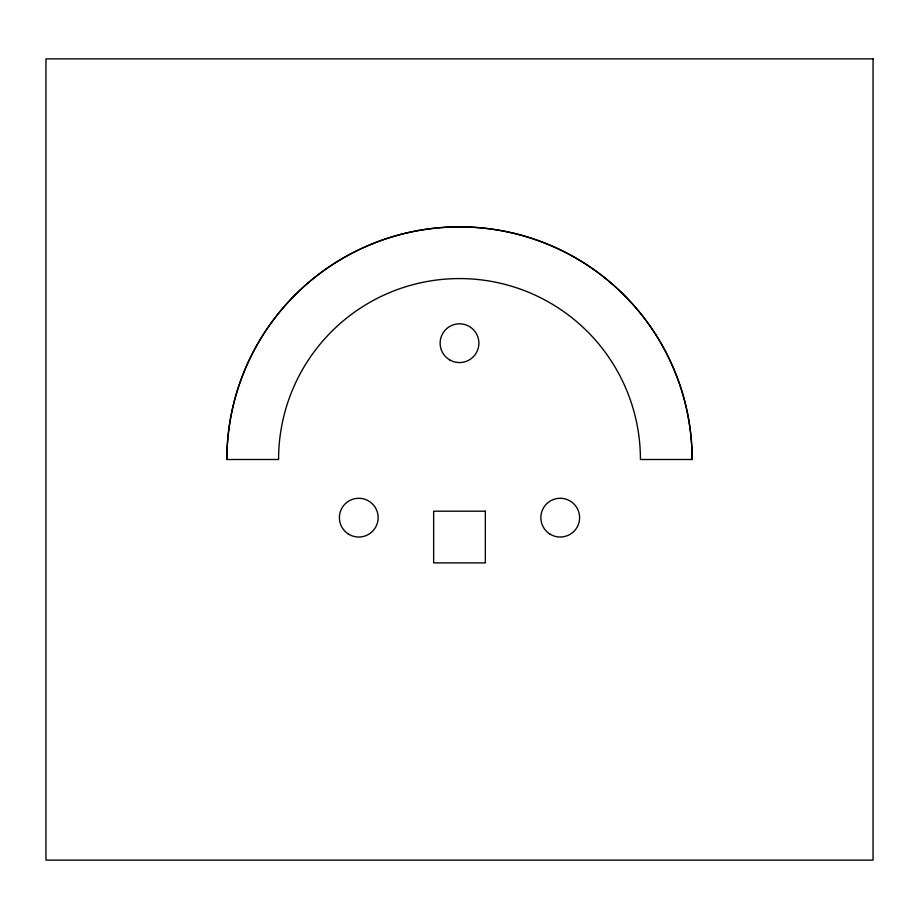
<?xml version="1.0" encoding="UTF-8"?>
<svg xmlns="http://www.w3.org/2000/svg" width="919" height="919" viewBox="0 0 919 919"><rect width="100%" height="100%" fill="white"/><g stroke="black" fill="none" stroke-linecap="round" stroke-linejoin="round"><path stroke-width="1.38" d="M226.878 459.5L278.572 459.5A180.928 180.928 0 0 1 459.5 278.572A180.928 180.928 0 0 1 640.428 459.5L692.122 459.5A232.622 232.622 0 0 0 459.5 226.878A232.622 232.622 0 0 0 226.878 459.5A232.622 232.622 0 0 1 459.5 226.878A232.622 232.622 0 0 1 692.122 459.5M873.05 58.873L45.95 58.873L45.95 860.127L873.05 860.127L873.05 58.873M485.347 511.194L433.653 511.194L433.653 562.887L485.347 562.887L485.347 511.194M449.805 359.972A19.391 19.391 0 0 0 478.891 343.189A19.391 19.391 0 0 0 449.805 326.406A19.391 19.391 0 0 0 449.805 359.972M348.163 533.882A19.391 19.391 0 0 0 378.123 518.73A19.391 19.391 0 0 0 350.024 500.361A19.391 19.391 0 0 0 348.163 533.882M549.769 533.973A19.391 19.391 0 0 0 579.59 518.557A19.391 19.391 0 0 0 551.32 500.441A19.391 19.391 0 0 0 549.769 533.973"/></g></svg>
